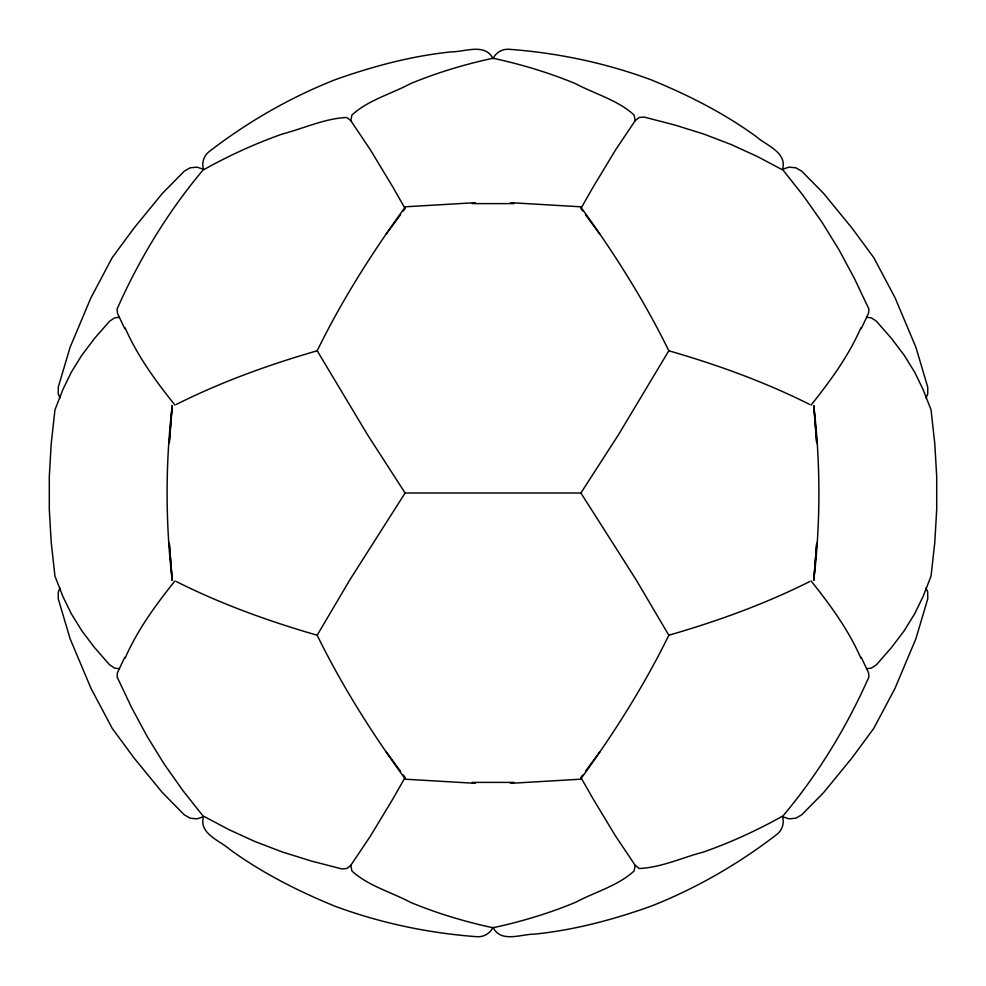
<?xml version="1.0" encoding="UTF-8"?>
<svg xmlns="http://www.w3.org/2000/svg" width="986" height="986" viewBox="0 0 986 986"><rect width="100%" height="100%" fill="white"/><g stroke="black" fill="none" stroke-linecap="round" stroke-linejoin="round"><path stroke-width="1.48" d="M172.205 405.813L169.296 442.615L172.205 405.813C165.401 463.703 165.401 522.297 172.205 580.187L169.296 543.385L172.205 580.187M813.795 580.187L816.704 543.385L813.795 580.187C820.598 522.297 820.598 463.703 813.795 405.813L816.704 442.615L813.795 405.813M403.274 210.979L405.098 208.527L392.921 187.143L370.416 149.897L350.769 120.625L351.928 115.017C368.074 100.128 391.122 94.015 410.373 83.699C437.057 72.644 464.763 64.312 493 58.248C521.237 64.312 548.943 72.644 575.627 83.699C594.878 94.015 617.926 100.128 634.072 115.017L635.23 120.625L615.584 149.897L593.079 187.143L580.902 208.527L582.726 210.979M582.726 775.021L580.902 777.473L593.079 798.857L615.584 836.103L635.23 865.375L634.072 870.983C617.926 885.872 594.878 891.985 575.627 902.301C548.943 913.356 521.237 921.688 493 927.752C464.763 921.688 437.057 913.356 410.373 902.301C391.122 891.985 368.074 885.872 351.928 870.983L350.769 865.375L370.416 836.103L392.921 798.857L405.098 777.473L403.274 775.021M125.099 658.192C137.424 629.955 155.788 604.849 174.953 580.902M860.901 327.808C848.576 356.045 830.212 381.151 811.047 405.098M59.998 588.075L58.297 591.859L58.248 598.798L70.117 638.78L90.909 688.166L112.207 728.346L134.059 757.987L162.394 792.596L184.271 814.806L190.162 818.195L196.966 818.861L203.461 816.716C198.605 833.811 219.989 840.565 229.849 849.476C262.264 873.017 298.129 891.159 335.141 906.282C380.707 923.118 428.466 933.15 476.891 936.7C483.707 937.23 490.079 933.483 493 927.308C500.777 943.282 521.224 934.075 534.511 934.136C574.37 930.069 613.193 919.679 650.859 906.282C696.042 888.448 738.329 864.093 776.783 834.452C782.231 830.298 784.474 823.261 782.539 816.716L789.034 818.861L795.838 818.195L801.729 814.806L823.606 792.596L851.941 757.987L873.793 728.346L895.091 688.166L915.883 638.78L927.752 598.798L927.703 591.859L926.002 588.075M926.002 397.925L927.703 394.141L927.752 387.202L915.883 347.22L895.091 297.834L873.793 257.654L851.941 228.012L823.606 193.404L801.729 171.194L795.838 167.805L789.034 167.139L782.539 169.284C787.395 152.189 766.011 145.435 756.151 136.524C723.736 112.983 687.871 94.841 650.859 79.718C605.293 62.882 557.534 52.85 509.109 49.3C502.293 48.77 495.921 52.517 493 58.692C485.223 42.718 464.776 51.925 451.489 51.864C411.63 55.931 372.807 66.321 335.141 79.718C289.958 97.552 247.671 121.907 209.217 151.548C203.782 155.702 201.526 162.739 203.461 169.284L196.966 167.139L190.162 167.805L184.271 171.194L162.394 193.404L134.059 228.012L112.207 257.654L90.909 297.834L70.117 347.22L58.248 387.202L58.297 394.141L59.998 397.925M124.766 657.317L117.47 672.711L117.063 676.901L131.668 707.689L147.21 736.567L164.292 764.224L182.829 790.476L202.943 815.853L228.345 829.349L254.684 841.415L282.329 851.978L311.132 860.975L341.895 868.937L346.739 868.53L350.769 865.375M861.234 328.683L868.53 313.289L868.937 309.099L854.332 278.311L838.79 249.433L821.708 221.776L803.171 195.524L783.057 170.147L757.655 156.651L731.316 144.585L703.671 134.022L674.868 125.025L644.105 117.063L639.261 117.47L635.23 120.625M176.284 404.457C221.308 381.865 268.845 364.709 317.184 350.769C341.994 300.101 372.252 252.354 405.431 206.789L475.474 202.672M809.716 581.543C764.692 604.135 717.155 621.291 668.816 635.23C644.006 685.899 613.748 733.646 580.569 779.211L510.526 783.328M475.462 783.328L405.431 779.211C372.252 733.646 341.994 685.899 317.184 635.23L349.956 579.682L405.098 493L580.902 493L618.37 434.912L668.816 350.769C644.006 300.101 613.748 252.354 580.569 206.789L510.538 202.672M386.044 234.298L400.562 214.665M585.438 771.335L599.956 751.702M119.133 317.356L114.659 317.849L109.557 321.239L94.459 338.518L81.813 355.243L71.251 372.338L62.833 389.68L54.957 409.831L51.198 443.786L49.3 476.571L49.3 509.429L51.198 542.214L54.957 576.169L62.833 596.32L71.251 613.662L81.813 630.757L94.459 647.482L109.557 664.761L114.659 668.151L119.133 668.644M866.867 668.644L871.341 668.151L876.443 664.761L891.541 647.482L904.187 630.757L914.749 613.662L923.167 596.32L931.043 576.169L934.802 542.214L936.7 509.429L936.7 476.571L934.802 443.786L931.043 409.831L923.167 389.68L914.749 372.338L904.187 355.243L891.541 338.518L876.443 321.239L871.341 317.849L866.867 317.356M472.257 203.609L513.743 203.609M513.743 782.391L472.257 782.391M668.816 350.769C717.155 364.709 764.692 381.865 809.716 404.457M317.184 635.23C268.845 621.291 221.308 604.135 176.284 581.543M350.769 120.625L346.739 117.47C324.764 118.468 303.589 128.451 282.341 134.022C254.856 143.709 228.345 155.899 202.943 170.147C167.743 212.002 139.186 259.121 117.063 309.099L117.47 313.289L124.766 328.683M635.23 865.375L639.261 868.53C661.236 867.532 682.411 857.549 703.659 851.978C731.144 842.29 757.655 830.101 783.057 815.853C818.257 773.998 846.814 726.879 868.937 676.901L868.53 672.711L861.234 657.317M811.047 580.902C830.212 604.849 848.576 629.955 860.901 658.192M174.953 405.098C155.788 381.151 137.424 356.045 125.099 327.808M585.438 214.665L599.956 234.298M386.044 751.702L400.562 771.335M580.902 493L636.044 579.682L668.816 635.23M405.098 493L367.63 434.912L317.184 350.769"/></g></svg>
